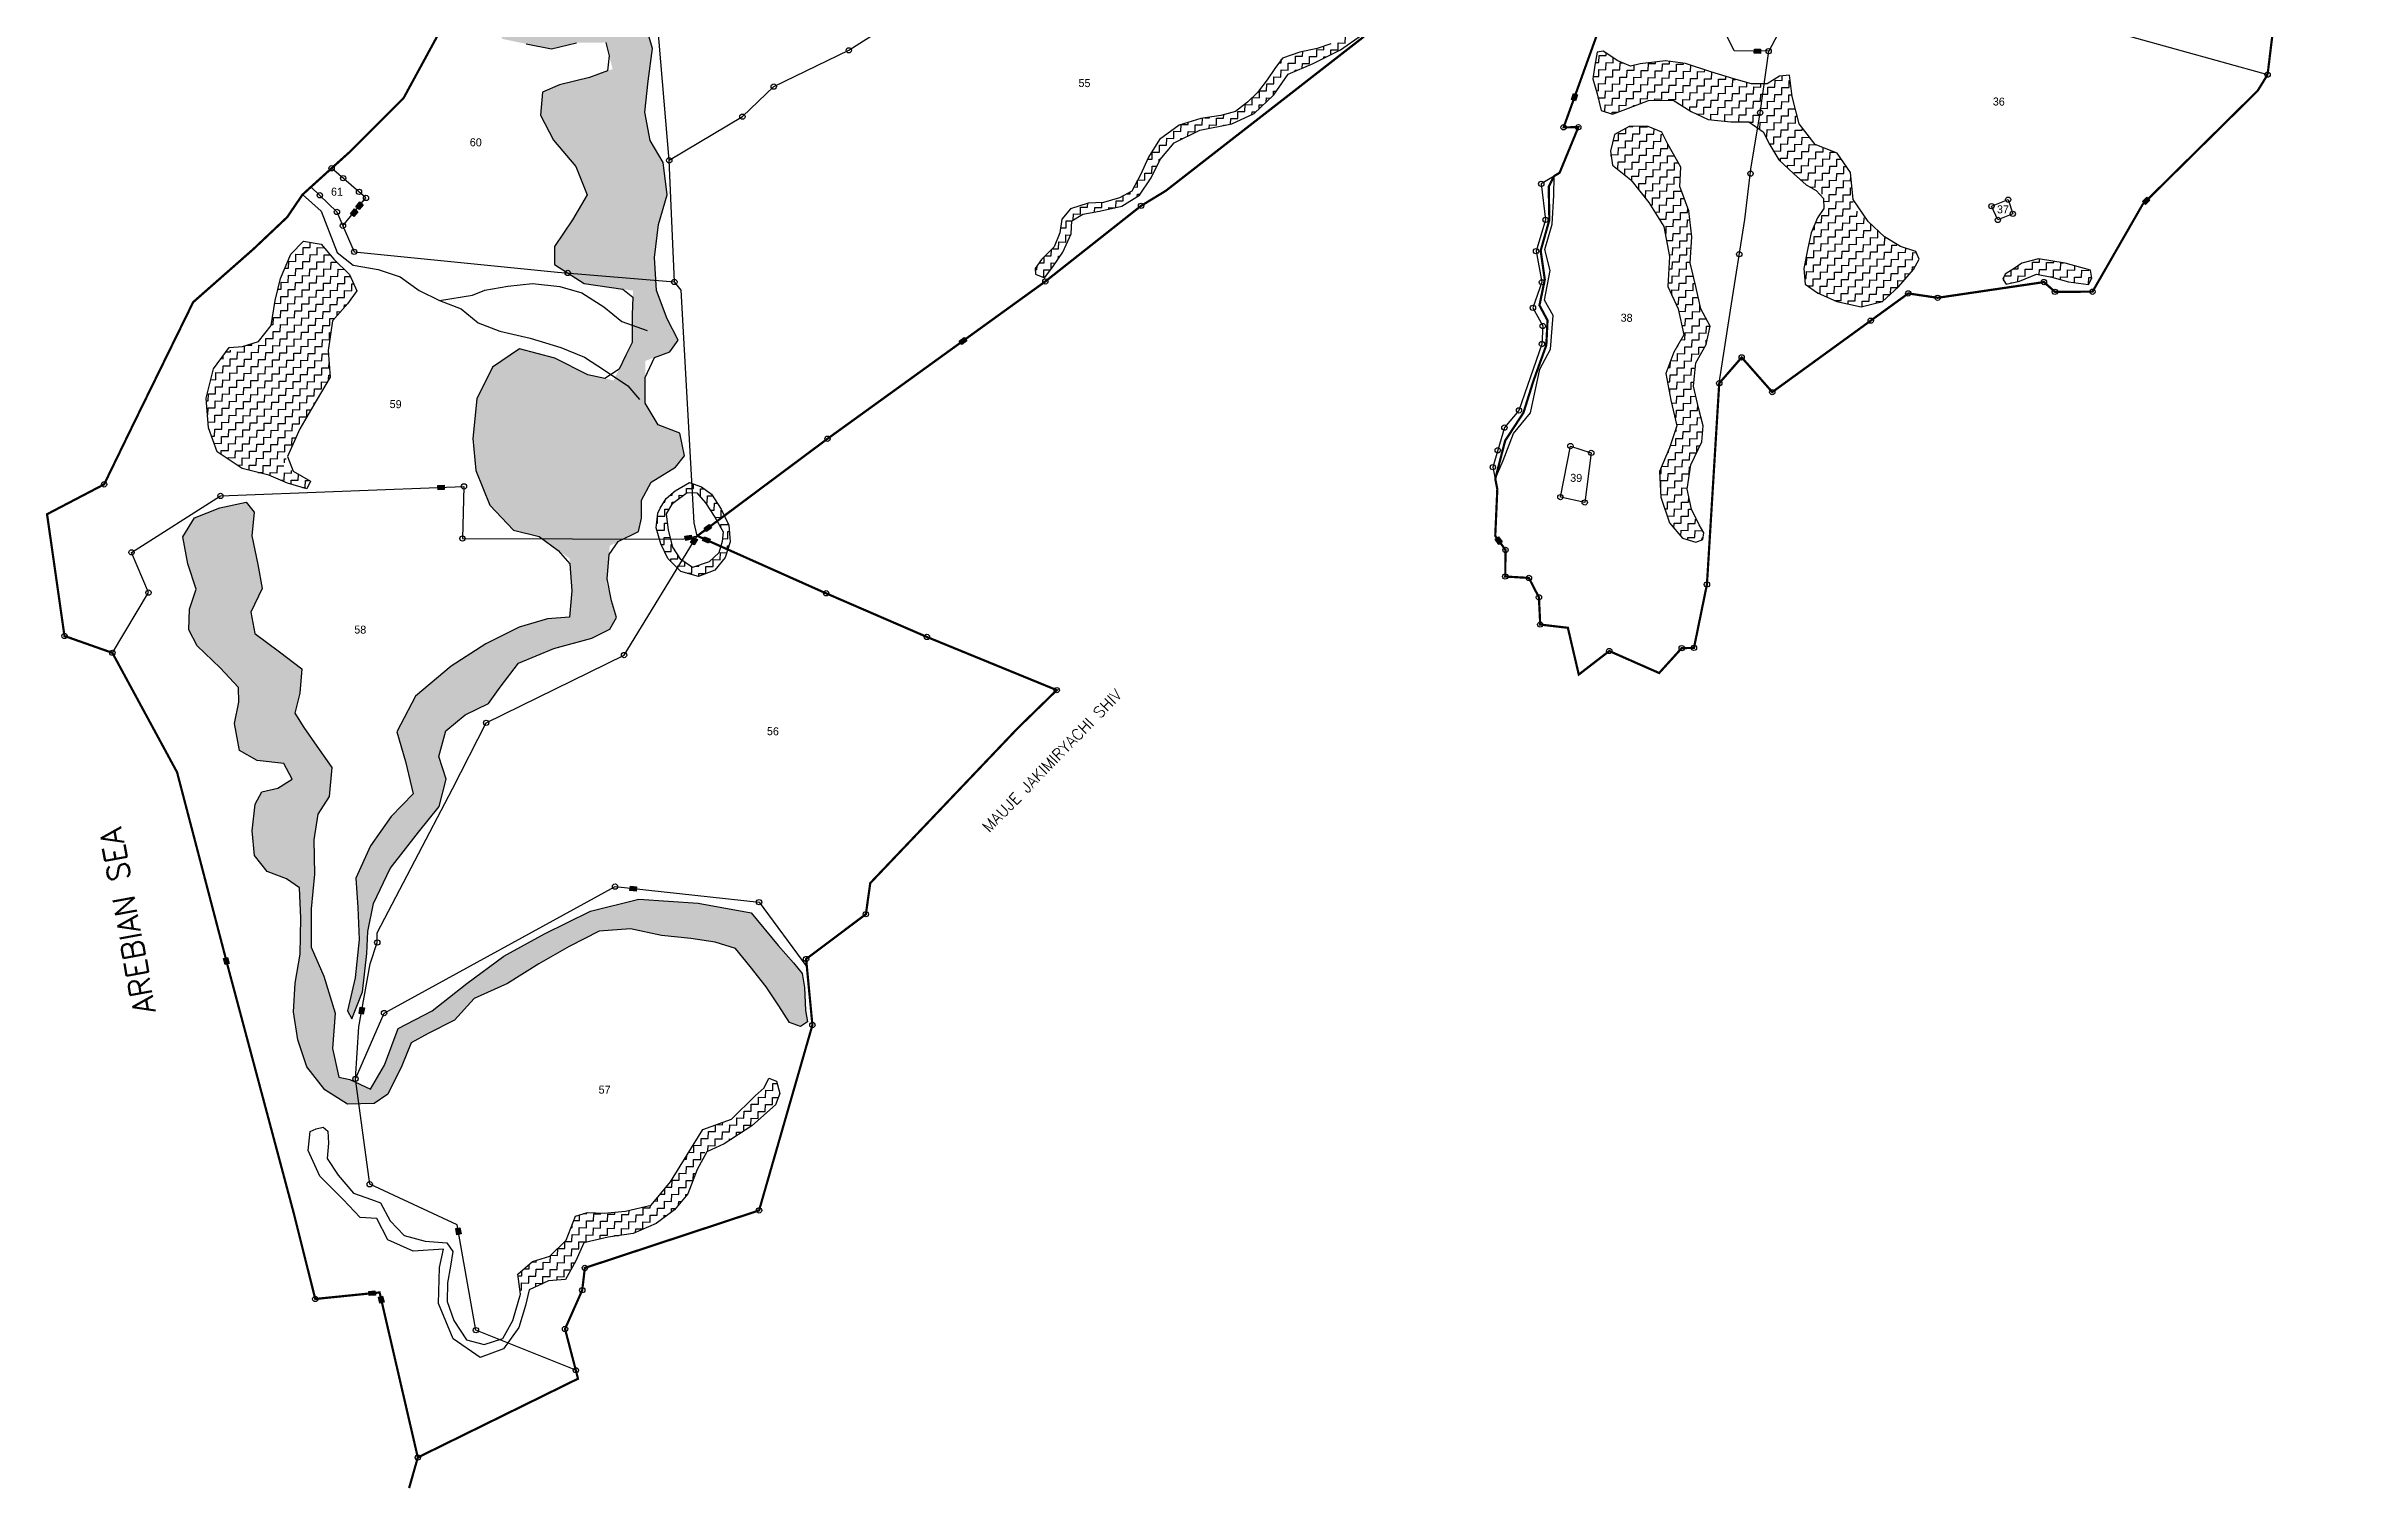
# Model space of a CAD drawing. Header units: metres. Extents: x 314237 to 316634, y 1882553 to 1885939.
# Drawn here: x 314237 to 316340, y 1882553 to 1883878 of the extents above; entities that cross this region are included whole.
import ezdxf

# ---------------------------------------------------------------- set-up
doc = ezdxf.new("R2010")
doc.units = ezdxf.units.M
doc.header["$MEASUREMENT"] = 0
doc.linetypes.add('DASHDOT', pattern=[1, 0.5, -0.25, 0, -0.25])
doc.linetypes.add('DIVIDE', pattern=[1.25, 0.5, -0.25, 0, -0.25, 0, -0.25])
for name, color, linetype in [('LINE_WATER', 4, 'Continuous'), ('POLY_HATCH', 12, 'Continuous'), ('POLY_PARCEL', 6, 'Continuous'), ('POLY_WATER', 4, 'Continuous'), ('SYM_STONE', 1, 'Continuous'), ('TEXT_MAPOUT', 7, 'Continuous'), ('TEXT_PARCEL', 7, 'Continuous'), ('V_BOUND_LINE', 7, 'Continuous'), ('V_BOUND_STREAM_LINE', 7, 'DASHDOT'), ('V_DIVIDE_LINE', 7, 'DIVIDE')]:
    doc.layers.add(name, color=color, linetype=linetype)
doc.styles.get("Standard").update_dxf_attribs({"font": 'simplex.shx'})
doc.styles.add('TEXT_MAP', font='KRDEV050.TTF')
pattern_1 = [(358.80801, (313974.7904, 1882491.1196), (6.61565, 6.345956), [6.482206, -6.482206]), (88.80801, (313981.271, 1882490.985), (-6.345956, 6.61565), [6.482206, -6.482206])]

# ---------------------------------------------------------------- blocks, each defined once
blk = doc.blocks.new('STONE')
blk.add_circle((0, 0), 0.851)
blk = doc.blocks.new('STONESQUAREFILLED')
blk.add_hatch(color=256).paths.add_polyline_path([(0.7, -0.48), (0.7, 0.48), (-0.7, 0.48), (-0.7, -0.48)])
blk.add_lwpolyline([(-0.7, 0.48), (0.7, 0.48), (0.7, -0.48), (-0.7, -0.48)], close=True)

msp = doc.modelspace()

# ---------------------------------------------------------------- hatches: boundary and pattern name
at = {"layer": 'POLY_HATCH'}
h = msp.add_hatch(dxfattribs=at)
h.set_pattern_fill('ZIGZAG', color=256, scale=2.04164, angle=-1.192, style=0)
h.set_pattern_definition(pattern_1)
h.paths.add_polyline_path([(314783.8, 1883461), (314792.8, 1883477.6), (314815, 1883491.3), (314823.2, 1883501.9), (314818.9, 1883522.7), (314799, 1883530.2), (314787.1, 1883550), (314787.5, 1883589), (314809.8, 1883597.3), (314817.6, 1883607.9), (314807.3, 1883627.7), (314797.6, 1883653.7), (314795.9, 1883683.8), (314799.4, 1883714.2), (314807.5, 1883741.5), (314803.7, 1883771.1), (314791.8, 1883791.4), (314786.9, 1883817.4), (314789.8, 1883845.8), (314793.9, 1883875.7), (314785.8, 1883903.8), (314775.7, 1883931.4), (314775.4, 1883957.3), (314783.9, 1883976.7), (314786.3, 1884002.5), (314779.8, 1884030.6), (314766.6, 1884059.3), (314761.2, 1884089.4), (314766.3, 1884123.5), (314763.7, 1884159.3), (314765.8, 1884198.7), (314764.3, 1884238.7), (314756.5, 1884279.3), (314755.4, 1884314.1), (314759.5, 1884348.7), (314750.5, 1884381), (314737.3, 1884413.4), (314736.2, 1884448.7), (314752.2, 1884473.1), (314768.6, 1884496.5), (314771.5, 1884522.3), (314762.5, 1884554.1), (314769.1, 1884584.5), (314781.9, 1884608.5), (314764.9, 1884631.1), (314731.2, 1884659.2), (314710.2, 1884693.3), (314674.4, 1884721.5), (314658.7, 1884759.6), (314663.4, 1884793.7), (314667.9, 1884824.2), (314657.4, 1884857.6), (314650.1, 1884897.7), (314644.5, 1884940.9), (314631.1, 1884987.9), (314617.2, 1885036.5), (314616.4, 1885085.3), (314619.6, 1885129.3), (314603.2, 1885158.1), (314580.3, 1885161.8), (314545.3, 1885188.3), (314522.6, 1885218.6), (314518.1, 1885238.2), (314502.8, 1885245.1), (314494.4, 1885229.3), (314494.1, 1885205.1), (314501.2, 1885181.2), (314502.5, 1885153.7), (314510, 1885127.7), (314520.1, 1885094.3), (314531.1, 1885061.5), (314543.6, 1885043.2), (314565, 1885027.9), (314575.7, 1885003.4), (314572.9, 1884983.3), (314555.5, 1884962), (314544, 1884926), (314546.1, 1884889.1), (314558.2, 1884852.1), (314582.9, 1884822.6), (314611.5, 1884800.3), (314627.5, 1884777.8), (314629.7, 1884745.1), (314643.3, 1884709.6), (314671.8, 1884682.6), (314699.6, 1884649.4), (314731.7, 1884620.8), (314743.9, 1884589.5), (314736.2, 1884562.7), (314736.1, 1884519.1), (314726.2, 1884484.1), (314715.4, 1884454.3), (314704.5, 1884420.3), (314686.7, 1884446.8), (314686.1, 1884452.8), (314680.1, 1884430.8), (314689.3, 1884407.3), (314697.4, 1884378.2), (314701.7, 1884349.1), (314696.7, 1884320.2), (314698, 1884294.9), (314710.8, 1884271.9), (314720.5, 1884246.4), (314715.9, 1884215.9), (314707.8, 1884188.2), (314706.8, 1884154), (314717.9, 1884120.6), (314732.7, 1884093.4), (314741.1, 1884074.6), (314732.9, 1884059), (314709.2, 1884059.5), (314677.8, 1884068), (314633.3, 1884066), (314615.8, 1884052), (314613.8, 1884021.5), (314617.6, 1883990.3), (314628.2, 1883955.4), (314638, 1883915.8), (314656.2, 1883884.5), (314677.8, 1883880.1), (314701.3, 1883875.5), (314724.2, 1883881.1), (314751.1, 1883881.3), (314757.3, 1883856.9), (314736, 1883849), (314708.4, 1883842.5), (314692.9, 1883835.8), (314691.1, 1883814.7), (314702.9, 1883791.7), (314723.6, 1883767.5), (314733.8, 1883741.5), (314720.5, 1883718.5), (314704, 1883694), (314704, 1883677.6), (314731.1, 1883660.1), (314776, 1883653.5), (314775.2, 1883631.2), (314775.4, 1883605.9), (314769.4, 1883594.1), (314758.2, 1883571.1), (314734.5, 1883576.1), (314704.2, 1883591.5), (314671.8, 1883600.1), (314647.1, 1883583.2), (314632.6, 1883554), (314629, 1883517.8), (314631.8, 1883488.2), (314644.4, 1883456.4), (314666.4, 1883433.6), (314689.9, 1883427.8), (314717.8, 1883407.5), (314719.9, 1883377.8), (314717.6, 1883353.6), (314697.4, 1883352.2), (314671.4, 1883344.6), (314641, 1883329.3), (314608.9, 1883308.8), (314576.2, 1883281.1), (314559, 1883248.3), (314567.1, 1883221.2), (314574.1, 1883191.6), (314554, 1883170.8), (314534.9, 1883143.8), (314521.5, 1883114.1), (314523.3, 1883087.1), (314524.5, 1883057.6), (314520.9, 1883022.5), (314513.7, 1882992.1), (314517.7, 1882984.9), (314527.6, 1883009.6), (314531.7, 1883044.9), (314532.4, 1883065.1), (314537.6, 1883090.7), (314553, 1883122.8), (314578.9, 1883156.3), (314597.9, 1883179.9), (314604.3, 1883205), (314597.8, 1883225.8), (314604.1, 1883249.2), (314621.8, 1883264.1), (314643.4, 1883274.4), (314653.9, 1883289.4), (314670.8, 1883311.5), (314703.4, 1883324.9), (314738.3, 1883334.4), (314754.8, 1883342.6), (314760.8, 1883353.3), (314751.8, 1883384.7), (314754.7, 1883419.2), (314781, 1883432.2), (314783.8, 1883444.6)])
h = msp.add_hatch(dxfattribs=at)
h.set_pattern_fill('ZIGZAG', color=256, scale=2.04164, angle=-1.192, style=0)
h.set_pattern_definition(pattern_1)
h.paths.add_polyline_path([(315372.4, 1883866.9), (315365.5, 1883857.4), (315358.3, 1883846.9), (315349.6, 1883835.3), (315340.5, 1883826.4), (315329.3, 1883817.9), (315315.8, 1883814.2), (315297.6, 1883811.6), (315277.6, 1883805.4), (315259.6, 1883792.3), (315249.5, 1883775.9), (315242, 1883759.8), (315234, 1883744.7), (315222.9, 1883738.8), (315208.2, 1883734.3), (315194, 1883733.8), (315177.8, 1883728.7), (315170, 1883719), (315168.1, 1883706.6), (315162.7, 1883693.6), (315158.3, 1883689.2), (315151.1, 1883681.9), (315145.3, 1883673.9), (315145.7, 1883668.5), (315154, 1883665.3), (315161.5, 1883675.4), (315170.9, 1883688.8), (315178.5, 1883705.6), (315179, 1883717.4), (315189.2, 1883723.6), (315204.6, 1883726.4), (315224.9, 1883731), (315241.2, 1883741), (315251.8, 1883757.1), (315260.3, 1883773.9), (315273, 1883789.3), (315296.6, 1883800.9), (315326, 1883806.6), (315346.4, 1883816.1), (315364.6, 1883833.1), (315377.8, 1883852.2), (315400.7, 1883862), (315425.9, 1883874.7), (315445.1, 1883888.1), (315445.9, 1883892.9), (315441.3, 1883894.4), (315434.7, 1883892), (315426.6, 1883886.2), (315416.8, 1883880.1), (315404.2, 1883875.8), (315388.4, 1883872.5)])
h = msp.add_hatch(dxfattribs=at)
h.set_pattern_fill('ZIGZAG', color=256, scale=2.04164, angle=-1.192, style=0)
h.set_pattern_definition(pattern_1)
h.paths.add_polyline_path([(315763.3, 1883810.7), (315784.4, 1883808.4), (315800.8, 1883808.3), (315814.1, 1883799.3), (315820.2, 1883787.3), (315828.2, 1883773.6), (315841.8, 1883761), (315853.5, 1883750.5), (315869.3, 1883741.3), (315869.8, 1883729), (315863.8, 1883720.4), (315858.1, 1883706.6), (315855.1, 1883692.4), (315851.3, 1883673.7), (315852.4, 1883659.4), (315863.8, 1883651.3), (315881.6, 1883643.4), (315903.9, 1883638.7), (315923.6, 1883643.4), (315938.2, 1883657), (315952.1, 1883673), (315957.2, 1883682.4), (315954.1, 1883689.5), (315932, 1883696.7), (315897.3, 1883729), (315894, 1883762), (315882, 1883779.8), (315861.8, 1883787.6), (315847, 1883806.7), (315840.5, 1883831.6), (315838.2, 1883851.2), (315829.1, 1883850.4), (315817.5, 1883843.2), (315803.1, 1883843.3), (315771.5, 1883852.2), (315742.7, 1883862.1), (315724.4, 1883864.3), (315700.9, 1883861.6), (315692, 1883859.7), (315680.4, 1883864.4), (315667, 1883873.4), (315661.5, 1883872.5), (315659.5, 1883860.6), (315657.4, 1883848), (315665.7, 1883818.6), (315675.5, 1883815.5), (315690.4, 1883821.1), (315708.5, 1883828.1), (315731.3, 1883828.3), (315747.9, 1883818)])
h = msp.add_hatch(dxfattribs=at)
h.set_pattern_fill('ZIGZAG', color=256, scale=2.04164, angle=-1.192, style=0)
h.set_pattern_definition(pattern_1)
h.paths.add_polyline_path([(315691.5, 1883804.4), (315677.4, 1883796.9), (315673.6, 1883781.4), (315675.6, 1883768.7), (315692.5, 1883755.2), (315708.8, 1883734.5), (315722.7, 1883712.2), (315728, 1883684.9), (315726.4, 1883657.3), (315735.8, 1883636.7), (315741.2, 1883613), (315731.8, 1883596.9), (315724.7, 1883577.5), (315729.3, 1883553), (315734.6, 1883529.3), (315727.9, 1883509), (315718.8, 1883487.3), (315720.1, 1883464), (315727.9, 1883440.3), (315739.9, 1883426.1), (315752.2, 1883422.4), (315758.5, 1883424.9), (315759.6, 1883431.2), (315748.9, 1883448.2), (315744.1, 1883471.2), (315747.6, 1883493.5), (315757.5, 1883514.5), (315758.9, 1883529.2), (315754.6, 1883546), (315749.9, 1883565.7), (315752.2, 1883587.2), (315761.6, 1883604.1), (315765.4, 1883620.8), (315756.7, 1883636.9), (315752, 1883657.4), (315747, 1883679.1), (315748.5, 1883703), (315745.6, 1883726.7), (315737.4, 1883749.2), (315738.3, 1883766.8), (315719.7, 1883799.4), (315708.2, 1883804.3)])
h = msp.add_hatch(dxfattribs=at)
h.set_pattern_fill('ZIGZAG', color=256, scale=2.04164, angle=-1.192, style=0)
h.set_pattern_definition(pattern_1)
h.paths.add_polyline_path([(314394.1, 1883505.4), (314417, 1883490.2), (314441.5, 1883484.1), (314458.7, 1883476.8), (314476.6, 1883471.6), (314479.7, 1883478.4), (314454.9, 1883492.8), (314469.9, 1883526.7), (314485.2, 1883552.3), (314497.8, 1883574), (314496, 1883598.5), (314500.2, 1883625.6), (314513.9, 1883641.4), (314522.4, 1883653.3), (314515.8, 1883668.2), (314501.3, 1883682.5), (314489.5, 1883696.2), (314473.5, 1883698.8), (314461.8, 1883687), (314452.4, 1883664.6), (314447.4, 1883644.4), (314443.7, 1883621.6), (314432.2, 1883606.7), (314402.3, 1883597.5), (314390.7, 1883581.7), (314383.9, 1883554.7), (314386.3, 1883527.5)])
h = msp.add_hatch(dxfattribs=at)
h.set_pattern_fill('ZIGZAG', color=256, scale=2.04164, angle=-1.192, style=0)
h.set_pattern_definition(pattern_1)
h.paths.add_polyline_path([(316064.9, 1883668.5), (316079, 1883665.7), (316094.5, 1883661.5), (316112.7, 1883659.1), (316115.7, 1883664.8), (316114.5, 1883672.3), (316091.2, 1883678.8), (316066.8, 1883682.6), (316051.4, 1883678.6), (316045.5, 1883674.5), (316036.3, 1883668.5), (316034.2, 1883663.9), (316037, 1883659.3), (316049.4, 1883662.1)])
h = msp.add_hatch(dxfattribs=at)
h.set_pattern_fill('ZIGZAG', color=256, scale=2.04164, angle=-1.192, style=0)
h.set_pattern_definition(pattern_1)
h.paths.add_polyline_path([(314801, 1883453.7), (314798.9, 1883449.3), (314797.4, 1883435.8), (314801.7, 1883421.1), (314808.1, 1883407.5), (314820.1, 1883395.7), (314836.3, 1883391.1), (314851.3, 1883396.8), (314860.7, 1883408.4), (314865.2, 1883422.9), (314864, 1883438.1), (314856.9, 1883452.9), (314848.1, 1883466.6), (314838.8, 1883473.4), (314827.8, 1883477.3), (314814.7, 1883469.8), (314806.4, 1883462.5)])
h.paths.add_polyline_path([(314808.5, 1883433.7), (314812.5, 1883418), (314820, 1883406.7), (314830.6, 1883399.4), (314846, 1883404.4), (314854.9, 1883412.6), (314858, 1883423), (314858.7, 1883432.1), (314851.3, 1883445.4), (314842.5, 1883458.8), (314834.6, 1883467.7), (314825.9, 1883468.1), (314812.6, 1883458.4), (314806.9, 1883448.6)], flags=16)
h = msp.add_hatch(dxfattribs=at)
h.set_pattern_fill('ZIGZAG', color=256, scale=2.04164, angle=-1.192, style=0)
h.set_pattern_definition(pattern_1)
h.paths.add_polyline_path([(314471.8, 1883306.2), (314451.3, 1883321.9), (314428.7, 1883338.7), (314424.9, 1883358.4), (314435.6, 1883380), (314431.4, 1883401.9), (314426.1, 1883428.3), (314428, 1883450.1), (314420.7, 1883459.4), (314396.5, 1883454.1), (314373.2, 1883444.8), (314362.6, 1883427.4), (314367.1, 1883402.7), (314374.9, 1883379.3), (314368.7, 1883361.1), (314368.1, 1883342.1), (314375.7, 1883327.4), (314396.8, 1883307.3), (314413.7, 1883289), (314413.9, 1883275.5), (314409.9, 1883256.2), (314414.6, 1883231.2), (314431, 1883222), (314455.3, 1883219.3), (314463, 1883204.9), (314449.7, 1883196.6), (314435.1, 1883193.2), (314429.1, 1883182), (314426.3, 1883157.5), (314428.5, 1883134.9), (314439.9, 1883120.2), (314457.8, 1883113.4), (314469.7, 1883105.3), (314471, 1883077.2), (314470.5, 1883044.2), (314465.9, 1883017.6), (314464.1, 1882991.3), (314468.3, 1882965.5), (314476.4, 1882940.8), (314492.9, 1882919.7), (314513.8, 1882906.5), (314538.4, 1882907.2), (314551, 1882915.8), (314563.6, 1882941.9), (314572.3, 1882962.8), (314588, 1882971.4), (314612.2, 1882983.7), (314630.3, 1883003.7), (314660.8, 1883017.5), (314689.6, 1883035.3), (314717.4, 1883051.3), (314744.8, 1883065.5), (314773.7, 1883067.5), (314802.1, 1883061.5), (314829.1, 1883058.7), (314851.6, 1883055.3), (314870.1, 1883049.5), (314883.6, 1883033), (314898.4, 1883014.3), (314910.1, 1882996.8), (314919.8, 1882981.4), (314930, 1882977.9), (314936.2, 1882982.1), (314934.5, 1882992.5), (314933.4, 1883013.6), (314931.5, 1883026.6), (314923.3, 1883036.2), (314909.2, 1883052.1), (314884.6, 1883082.2), (314835.8, 1883091.2), (314781.3, 1883094.8), (314737, 1883083.9), (314694.7, 1883062.9), (314657.5, 1883042.4), (314623.4, 1883017.4), (314591.6, 1882992.3), (314560.5, 1882976.1), (314547.9, 1882942.3), (314534.9, 1882920.2), (314516, 1882929.1), (314505.8, 1882931.3), (314500, 1882957.7), (314502.6, 1882990), (314492, 1883024.2), (314480.6, 1883050.8), (314480.5, 1883085.9), (314483.6, 1883117.6), (314482.9, 1883149.4), (314486.5, 1883172.9), (314497, 1883189), (314499.5, 1883215.8), (314485.8, 1883235.1), (314473.7, 1883252.3), (314465.4, 1883265.4), (314469.9, 1883283.9)])
h = msp.add_hatch(dxfattribs=at)
h.set_pattern_fill('ZIGZAG', color=256, scale=2.04164, angle=-1.192, style=0)
h.set_pattern_definition(pattern_1)
h.paths.add_polyline_path([(314885.3, 1882886.6), (314906.9, 1882906), (314910.9, 1882916.3), (314907.8, 1882927.8), (314900.9, 1882930.5), (314896.5, 1882921.7), (314888.3, 1882914.1), (314866.5, 1882892.9), (314840.2, 1882883.3), (314825.7, 1882859.9), (314810.6, 1882835.4), (314792.6, 1882813.8), (314769.1, 1882808.3), (314749.4, 1882806.5), (314734.3, 1882807.2), (314723.1, 1882803.8), (314714.6, 1882781.7), (314699.6, 1882766.9), (314683.8, 1882762.1), (314670.4, 1882750.4), (314672.7, 1882732.7), (314698.5, 1882744.3), (314714.1, 1882745.6), (314723.6, 1882762.7), (314731, 1882779.1), (314753.1, 1882784.6), (314776.3, 1882787.7), (314797.2, 1882796.9), (314814.1, 1882809.7), (314826.3, 1882824.2), (314840.8, 1882861.5), (314859.7, 1882870.2)])

# ---------------------------------------------------------------- linework, layer by layer
at = {"layer": 'LINE_WATER'}
for points in [[(314472.5, 1883741.6), (314489.6, 1883726.5), (314504.3, 1883688.4), (314519.1, 1883677), (314542, 1883672.8), (314562.2, 1883666.1), (314579.6, 1883653.7), (314598.4, 1883644.4), (314618.1, 1883636.8), (314633.8, 1883624), (314653.6, 1883616.4), (314681.6, 1883609.9), (314709.6, 1883601.3), (314731.5, 1883592.3), (314749.8, 1883580.4), (314771.2, 1883566.2), (314782, 1883553.5)], [(314598.4, 1883644.4), (314628.5, 1883649.3), (314640, 1883653.8), (314661.2, 1883657.6), (314683.8, 1883659.9), (314708.9, 1883657.4), (314729.1, 1883651.6), (314749.1, 1883638.7), (314765.7, 1883625.1), (314788.9, 1883616.9)]]:
    msp.add_lwpolyline(points, dxfattribs=at)
at = {"layer": 'POLY_HATCH'}
for points in [[(314751.1, 1883881.3), (314754.2, 1883869), (314752.6, 1883855.2), (314736, 1883849), (314708.4, 1883842.5), (314692.9, 1883835.8), (314691.1, 1883814.7), (314702.9, 1883791.7), (314723.6, 1883767.5), (314733.8, 1883741.5), (314720.5, 1883718.5), (314704, 1883694), (314704, 1883677.6), (314731.1, 1883660.1), (314766.8, 1883654.9), (314775.8, 1883647.6), (314775.2, 1883631.2), (314775.4, 1883605.9), (314769.4, 1883594.1), (314763.2, 1883581.4), (314750.2, 1883572.8), (314734.5, 1883576.1), (314704.2, 1883591.5), (314671.8, 1883600.1), (314647.1, 1883583.2), (314632.6, 1883554), (314629, 1883517.8), (314631.8, 1883488.2), (314644.4, 1883456.4), (314666.4, 1883433.6), (314689.9, 1883427.8), (314707.4, 1883415), (314718.1, 1883402.6), (314719.9, 1883377.8), (314717.6, 1883353.6), (314697.4, 1883352.2), (314671.4, 1883344.6), (314641, 1883329.3), (314608.9, 1883308.8), (314576.2, 1883281.1), (314559, 1883248.3), (314567.1, 1883221.2), (314574.1, 1883191.6), (314554, 1883170.8), (314534.9, 1883143.8), (314521.5, 1883114.1), (314523.3, 1883087.1), (314524.5, 1883057.6), (314520.9, 1883022.5), (314513.7, 1882992.1), (314517.7, 1882984.9), (314527.6, 1883009.6), (314531.7, 1883044.9), (314532.4, 1883065.1), (314537.6, 1883090.7), (314553, 1883122.8), (314578.9, 1883156.3), (314597.9, 1883179.9), (314604.3, 1883205), (314597.8, 1883225.8), (314604.1, 1883249.2), (314621.8, 1883264.1), (314643.4, 1883274.4), (314653.9, 1883289.4), (314670.8, 1883311.5), (314703.4, 1883324.9), (314738.3, 1883334.4), (314754.8, 1883342.6), (314760.8, 1883353.3), (314756.4, 1883368.6), (314752.2, 1883388.9), (314754, 1883411.2), (314762.3, 1883423), (314781, 1883432.2), (314783.8, 1883444.6), (314783.8, 1883461), (314792.8, 1883477.6), (314815, 1883491.3), (314823.2, 1883501.9), (314818.9, 1883522.7), (314799, 1883530.2), (314787.1, 1883550), (314787.3, 1883573.8), (314795.8, 1883592.1), (314809.8, 1883597.3), (314817.6, 1883607.9), (314807.3, 1883627.7), (314797.6, 1883653.7), (314795.9, 1883683.8), (314799.4, 1883714.2), (314807.5, 1883741.5), (314803.7, 1883771.1), (314791.8, 1883791.4), (314786.9, 1883817.4), (314789.8, 1883845.8), (314793.9, 1883875.7), (314785.8, 1883903.8)], [(314677.8, 1883880.1), (314701.3, 1883875.5), (314724.2, 1883881.1)], [(315416.8, 1883880.1), (315404.2, 1883875.8), (315388.4, 1883872.5), (315372.4, 1883866.9), (315365.5, 1883857.4), (315358.3, 1883846.9), (315349.6, 1883835.3), (315340.5, 1883826.4), (315329.3, 1883817.9), (315315.8, 1883814.2), (315297.6, 1883811.6), (315277.6, 1883805.4), (315259.6, 1883792.3), (315249.5, 1883775.9), (315242, 1883759.8), (315234, 1883744.7), (315222.9, 1883738.8), (315208.2, 1883734.3), (315194, 1883733.8), (315177.8, 1883728.7), (315170, 1883719), (315168.1, 1883706.6), (315162.7, 1883693.6), (315158.3, 1883689.2), (315151.1, 1883681.9), (315145.3, 1883673.9), (315145.7, 1883668.5), (315154, 1883665.3), (315161.5, 1883675.4), (315170.9, 1883688.8), (315178.5, 1883705.6), (315179, 1883717.4), (315189.2, 1883723.6), (315204.6, 1883726.4), (315224.9, 1883731), (315241.2, 1883741), (315251.8, 1883757.1), (315260.3, 1883773.9), (315273, 1883789.3), (315296.6, 1883800.9), (315326, 1883806.6), (315346.4, 1883816.1), (315364.6, 1883833.1), (315377.8, 1883852.2), (315400.7, 1883862), (315425.9, 1883874.7), (315445.1, 1883888.1)]]:
    msp.add_lwpolyline(points, dxfattribs=at)
for points in [[(315700.9, 1883861.6), (315692, 1883859.7), (315680.4, 1883864.4), (315667, 1883873.4), (315661.5, 1883872.5), (315659.5, 1883860.6), (315657.4, 1883848), (315661.4, 1883834), (315665.3, 1883818.7), (315675.5, 1883815.5), (315690.4, 1883821.1), (315708.5, 1883828.1), (315731.3, 1883828.3), (315747.9, 1883818), (315763.3, 1883810.7), (315784.4, 1883808.4), (315800.8, 1883808.3), (315814.1, 1883799.3), (315820.2, 1883787.3), (315828.2, 1883773.6), (315841.8, 1883761), (315853.5, 1883750.5), (315862.5, 1883745.3), (315869.4, 1883738.1), (315869.8, 1883729), (315863.8, 1883720.4), (315858.1, 1883706.6), (315855.1, 1883692.4), (315851.3, 1883673.7), (315852.4, 1883659.4), (315863.8, 1883651.3), (315881.6, 1883643.4), (315903.9, 1883638.7), (315923.6, 1883643.4), (315938.2, 1883657), (315952.1, 1883673), (315957.2, 1883682.4), (315954.1, 1883689.5), (315940.2, 1883694.1), (315925.3, 1883703), (315910.4, 1883716.9), (315896.5, 1883737.1), (315894, 1883762), (315882, 1883779.8), (315861.8, 1883787.6), (315847, 1883806.7), (315840.5, 1883831.6), (315838.2, 1883851.2), (315829.1, 1883850.4), (315817.5, 1883843.2), (315803.1, 1883843.3), (315786.9, 1883847.9), (315765.8, 1883854.2), (315742.7, 1883862.1), (315724.4, 1883864.3)], [(315738.3, 1883766.8), (315726.3, 1883788), (315720.8, 1883799), (315708.2, 1883804.3), (315691.5, 1883804.4), (315677.4, 1883796.9), (315673.6, 1883781.4), (315675.6, 1883768.7), (315692.5, 1883755.2), (315708.8, 1883734.5), (315722.7, 1883712.2), (315728, 1883684.9), (315726.4, 1883657.3), (315735.8, 1883636.7), (315741.2, 1883613), (315731.8, 1883596.9), (315724.7, 1883577.5), (315729.3, 1883553), (315734.6, 1883529.3), (315727.9, 1883509), (315718.8, 1883487.3), (315720.1, 1883464), (315727.9, 1883440.3), (315739.9, 1883426.1), (315752.2, 1883422.4), (315758.5, 1883424.9), (315759.6, 1883431.2), (315755.1, 1883438.3), (315748, 1883452.8), (315744.1, 1883471.2), (315747.6, 1883493.5), (315757.5, 1883514.5), (315758.9, 1883529.2), (315754.6, 1883546), (315749.9, 1883565.7), (315752.2, 1883587.2), (315761.6, 1883604.1), (315765.4, 1883620.8), (315756.7, 1883636.9), (315752, 1883657.4), (315747, 1883679.1), (315748.5, 1883703), (315745.6, 1883726.7), (315737.4, 1883749.2)], [(314443.7, 1883621.6), (314447.4, 1883644.4), (314452.4, 1883664.6), (314461.8, 1883687), (314473.5, 1883698.8), (314489.5, 1883696.2), (314501.3, 1883682.5), (314515.8, 1883668.2), (314522.4, 1883653.3), (314513.9, 1883641.4), (314500.2, 1883625.6), (314496, 1883598.5), (314497.8, 1883574), (314485.2, 1883552.3), (314469.9, 1883526.7), (314458.6, 1883501.1), (314463.8, 1883487.6), (314479.7, 1883478.4), (314476.6, 1883471.6), (314458.7, 1883476.8), (314441.5, 1883484.1), (314417, 1883490.2), (314394.1, 1883505.4), (314386.3, 1883527.5), (314383.9, 1883554.7), (314390.7, 1883581.7), (314405.2, 1883601.4), (314417.4, 1883602.1), (314432.2, 1883606.7)], [(316045.5, 1883674.5), (316036.3, 1883668.5), (316034.2, 1883663.9), (316037, 1883659.3), (316049.4, 1883662.1), (316064.9, 1883668.5), (316079, 1883665.7), (316094.5, 1883661.5), (316112.7, 1883659.1), (316115.7, 1883664.8), (316114.5, 1883672.3), (316091.2, 1883678.8), (316066.8, 1883682.6), (316051.4, 1883678.6)], [(314801, 1883453.7), (314806.4, 1883462.5), (314814.7, 1883469.8), (314827.8, 1883477.3), (314838.8, 1883473.4), (314848.1, 1883466.6), (314856.9, 1883452.9), (314864, 1883438.1), (314865.2, 1883422.9), (314860.7, 1883408.4), (314851.3, 1883396.8), (314836.3, 1883391.1), (314820.1, 1883395.7), (314808.1, 1883407.5), (314801.7, 1883421.1), (314797.4, 1883435.8), (314798.9, 1883449.3)], [(314923.3, 1883036.2), (314931.5, 1883026.6), (314933.4, 1883013.6), (314934.5, 1882992.5), (314936.2, 1882982.1), (314930, 1882977.9), (314919.8, 1882981.4), (314910.1, 1882996.8), (314898.4, 1883014.3), (314883.6, 1883033), (314870.1, 1883049.5), (314851.6, 1883055.3), (314829.1, 1883058.7), (314802.1, 1883061.5), (314773.7, 1883067.5), (314744.8, 1883065.5), (314717.4, 1883051.3), (314689.6, 1883035.3), (314660.8, 1883017.5), (314630.3, 1883003.7), (314612.2, 1882983.7), (314588, 1882971.4), (314572.3, 1882962.8), (314563.6, 1882941.9), (314551, 1882915.8), (314538.4, 1882907.2), (314513.8, 1882906.5), (314492.9, 1882919.7), (314476.4, 1882940.8), (314468.3, 1882965.5), (314464.1, 1882991.3), (314465.9, 1883017.6), (314470.5, 1883044.2), (314471, 1883077.2), (314469.7, 1883105.3), (314457.8, 1883113.4), (314439.9, 1883120.2), (314428.5, 1883134.9), (314426.3, 1883157.5), (314429.1, 1883182), (314435.1, 1883193.2), (314449.7, 1883196.6), (314463, 1883204.9), (314455.3, 1883219.3), (314431, 1883222), (314414.6, 1883231.2), (314409.9, 1883256.2), (314413.9, 1883275.5), (314413.7, 1883289), (314396.8, 1883307.3), (314375.7, 1883327.4), (314368.1, 1883342.1), (314368.7, 1883361.1), (314374.9, 1883379.3), (314367.1, 1883402.7), (314362.6, 1883427.4), (314373.2, 1883444.8), (314396.5, 1883454.1), (314420.7, 1883459.4), (314428, 1883450.1), (314426.1, 1883428.3), (314431.4, 1883401.9), (314435.6, 1883380), (314424.9, 1883358.4), (314428.7, 1883338.7), (314451.3, 1883321.9), (314471.8, 1883306.2), (314469.9, 1883283.9), (314465.4, 1883265.4), (314473.7, 1883252.3), (314485.8, 1883235.1), (314499.5, 1883215.8), (314497, 1883189), (314486.5, 1883172.9), (314482.9, 1883149.4), (314483.6, 1883117.6), (314480.5, 1883085.9), (314480.6, 1883050.8), (314492, 1883024.2), (314502.6, 1882990), (314500, 1882957.7), (314505.8, 1882931.3), (314516, 1882929.1), (314534.9, 1882920.2), (314547.9, 1882942.3), (314560.5, 1882976.1), (314591.6, 1882992.3), (314623.4, 1883017.4), (314657.5, 1883042.4), (314694.7, 1883062.9), (314737, 1883083.9), (314781.3, 1883094.8), (314835.8, 1883091.2), (314884.6, 1883082.2), (314909.2, 1883052.1)], [(314806.9, 1883448.6), (314812.6, 1883458.4), (314825.9, 1883468.1), (314834.6, 1883467.7), (314842.5, 1883458.8), (314851.3, 1883445.4), (314858.7, 1883432.1), (314858, 1883423), (314854.9, 1883412.6), (314846, 1883404.4), (314830.6, 1883399.4), (314820, 1883406.7), (314812.5, 1883418), (314808.5, 1883433.7)], [(314888.3, 1882914.1), (314896.5, 1882921.7), (314900.9, 1882930.5), (314907.8, 1882927.8), (314910.9, 1882916.3), (314906.9, 1882906), (314885.3, 1882886.6), (314859.7, 1882870.2), (314843.8, 1882862.8), (314834.9, 1882846.5), (314826.3, 1882824.2), (314814.1, 1882809.7), (314797.2, 1882796.9), (314776.3, 1882787.7), (314753.1, 1882784.6), (314731, 1882779.1), (314723.6, 1882762.7), (314714.1, 1882745.6), (314698.5, 1882744.3), (314680.6, 1882736.2), (314677.4, 1882721.7), (314671.1, 1882701.5), (314657.1, 1882682), (314635.6, 1882674), (314611, 1882691.2), (314597.5, 1882723.6), (314598.4, 1882756.7), (314602.1, 1882773.3), (314574.1, 1882771.6), (314550.9, 1882782.1), (314540.7, 1882801.5), (314525.6, 1882802.6), (314509.7, 1882819.1), (314488.3, 1882840.4), (314477.7, 1882864), (314479.5, 1882881.5), (314484.9, 1882884), (314491.6, 1882885.4), (314495.8, 1882881.7), (314496.3, 1882870.9), (314495.2, 1882856.7), (314505.4, 1882841.3), (314519.4, 1882824.9), (314535.9, 1882818.9), (314544.2, 1882815.9), (314552.9, 1882799.4), (314566, 1882786), (314585.2, 1882780.7), (314605.1, 1882779.3), (314610.7, 1882771.4), (314608.5, 1882757.7), (314605.7, 1882742.6), (314605.5, 1882725.4), (314611.4, 1882707.8), (314623, 1882690.3), (314639.3, 1882686), (314656.4, 1882691.4), (314665.7, 1882707.8), (314672.8, 1882732), (314670.4, 1882750.4), (314683.8, 1882762.1), (314699.6, 1882766.9), (314714.6, 1882781.7), (314723.1, 1882803.8), (314734.3, 1882807.2), (314749.4, 1882806.5), (314769.1, 1882808.3), (314792.6, 1882813.8), (314810.6, 1882835.4), (314825.7, 1882859.9), (314840.2, 1882883.3), (314866.5, 1882892.9)]]:
    msp.add_lwpolyline(points, close=True, dxfattribs=at)
at = {"layer": 'POLY_PARCEL'}
for points in [[(314809.3, 1883773.1), (314788.1, 1884022.7), (314784.5, 1884073.3)], [(314809.3, 1883773.1), (314876.5, 1883813.2), (314905.3, 1883840.8), (314974.2, 1883874.1), (315131.4, 1883974.2), (315351.4, 1883996.2)], [(315819, 1883873.3), (315787.3, 1883873.5), (315777.2, 1883894), (315756.8, 1883904.5)], [(315838.7, 1883910.4), (315819, 1883873.3)], [(316063.7, 1883895), (316151.3, 1883886.9), (316277.2, 1883851.8)], [(315773.6, 1883568.4), (315783.9, 1883635.6), (315797.1, 1883718.7), (315802.7, 1883764.9), (315811.2, 1883816.8), (315819, 1883873.3)], [(314509.6, 1883713), (314530.8, 1883738.6), (314499.2, 1883765.8)], [(314814, 1883661.4), (314809.3, 1883773.1)], [(314480.3, 1883748.7), (314504.1, 1883725.7), (314509.6, 1883713)], [(314509.6, 1883713), (314520, 1883689.1), (314706.6, 1883670.5), (314814, 1883661.4)], [(314835.1, 1883428.3), (314832.2, 1883440.4), (314820.2, 1883654), (314814, 1883661.4)], [(314297.9, 1883320.9), (314331.1, 1883376.2), (314315.5, 1883413.2), (314397.2, 1883465), (314620.8, 1883473.7), (314619.4, 1883425.9), (314821.4, 1883425.4), (314835.1, 1883428.3)], [(314521.2, 1882929.8), (314524.3, 1882977.5), (314534.5, 1883035.5), (314541.2, 1883055), (314541.2, 1883064), (314610.4, 1883196), (314641.2, 1883256.7), (314767.8, 1883318.9), (314835.1, 1883428.3)], [(314521.2, 1882929.8), (314547.4, 1882990.2), (314759.5, 1883106.3), (314891.8, 1883092), (314935.7, 1883032.6)], [(314723.5, 1882662.3), (314631.8, 1882699.1), (314614.6, 1882795.9), (314534.2, 1882833), (314521.2, 1882929.8)]]:
    msp.add_lwpolyline(points, dxfattribs=at)
for points in [[(316023.6, 1883731), (316039, 1883737), (316043.2, 1883724), (316029.5, 1883718.4)], [(315636.9, 1883510.8), (315656.1, 1883504.5), (315650.1, 1883459), (315627.7, 1883463.9)]]:
    msp.add_lwpolyline(points, close=True, dxfattribs=at)
at = {"layer": 'POLY_WATER'}
for points in [[(315621.9, 1883758.6), (315610.2, 1883751.5), (315614.1, 1883718.5), (315605.4, 1883689.7), (315610.8, 1883661.2), (315602.5, 1883637.7), (315611.5, 1883621), (315610.8, 1883604.4), (315589.7, 1883543.5), (315576.3, 1883527.7), (315565.7, 1883491.4), (315567.9, 1883480.6)], [(315567.9, 1883480.6), (315575.3, 1883497.6), (315584.7, 1883522.2), (315600.2, 1883541.4), (315608.8, 1883581.5), (315618.6, 1883599.8), (315621.1, 1883630.6), (315613, 1883644.7), (315618.2, 1883671.9), (315613.5, 1883691.2), (315620.2, 1883714.5), (315621.6, 1883740.8), (315621.9, 1883758.6)]]:
    msp.add_lwpolyline(points, dxfattribs=at)
at = {"layer": 'V_BOUND_LINE', "const_width": 2.04}
for points in [[(314595, 1884084.8), (314577.8, 1884001.5), (314601.5, 1883896.7), (314565.3, 1883830.2), (314516.3, 1883781.2), (314499.2, 1883765.8)], [(316277.2, 1883851.8), (316284.9, 1883915.4), (316289.1, 1883938.1), (316329.9, 1884008.4), (316339.2, 1884043)], [(315665.5, 1883900), (315630.7, 1883803.4), (315644.2, 1883803.5), (315627, 1883761.7), (315621.9, 1883758.6)], [(314835.1, 1883428.3), (314954.7, 1883517.5), (315154.7, 1883661.9), (315242.6, 1883731.3), (315265.3, 1883745.1), (315447.2, 1883886.6)], [(315773.6, 1883568.4), (315794.2, 1883592.2), (315822.3, 1883560.3), (315947.2, 1883650.9), (315974.2, 1883646.9), (316071.8, 1883661.3), (316081.9, 1883652.4), (316116.4, 1883652.5), (316162.5, 1883732.7), (316268.1, 1883837), (316277.2, 1883851.8)], [(314499.2, 1883765.8), (314480.3, 1883748.7)], [(314480.3, 1883748.7), (314472.5, 1883741.6), (314458.4, 1883720.9), (314427.5, 1883691.7), (314372.1, 1883642.9), (314318.1, 1883532.8), (314290.3, 1883475.6), (314237.9, 1883448.2), (314253.9, 1883336.4), (314297.9, 1883320.9)], [(315567.9, 1883480.6), (315569.8, 1883471.3), (315567.9, 1883428.3), (315577.3, 1883415.4), (315577.1, 1883391), (315598.8, 1883389.7), (315608, 1883371.9), (315609.2, 1883346.9), (315634.6, 1883343.9), (315644.6, 1883301), (315672.6, 1883322.6), (315718.4, 1883302.4), (315739.1, 1883325.2), (315750.4, 1883325.5), (315762.3, 1883383.7), (315773.6, 1883568.4)], [(314935.7, 1883032.6), (314935, 1883039.8), (314989.9, 1883081), (314993.9, 1883109.5), (315129.2, 1883251.6), (315165.2, 1883286.7), (315046, 1883335.5), (314950.3, 1883376.9), (314835.1, 1883428.3)], [(314297.9, 1883320.9), (314357.3, 1883211.3), (314404.6, 1883030.5), (314464.5, 1882806.3), (314484.2, 1882727.7), (314543.3, 1882733.7), (314578.4, 1882582.2), (314725.5, 1882654.5), (314723.5, 1882662.3)], [(314723.5, 1882662.3), (314713.6, 1882700.2), (314729.4, 1882735.8), (314731.8, 1882756.2), (314891.8, 1882809), (314940.8, 1882979.2), (314935.7, 1883032.6)]]:
    msp.add_lwpolyline(points, dxfattribs=at)
at = {"layer": 'V_BOUND_STREAM_LINE', "ltscale": 10, "const_width": 2.04}
msp.add_lwpolyline([(315567.9, 1883480.6), (315577, 1883515.7), (315593.8, 1883541.4), (315603, 1883570.7), (315614.8, 1883603.4), (315615.9, 1883626.2), (315608.5, 1883640), (315613.4, 1883663.6), (315609.6, 1883690.1), (315617.6, 1883718.4), (315617, 1883748.8), (315621.9, 1883758.6)], dxfattribs=at)
at = {"layer": 'V_DIVIDE_LINE', "ltscale": 10, "const_width": 2.04}
msp.add_lwpolyline([(314578.4, 1882582.2), (314570.4, 1882554.1)], dxfattribs=at)

# ---------------------------------------------------------------- block references
at = {"layer": 'SYM_STONE', "ltscale": 10}
for name, p, xscale, yscale, zscale, rotation in [('STONE', (314974.2, 1883874.1), 2.858295587596969, 2.858295587596969, 2.858295587596969, 358.8080119236983), ('STONE', (314905.3, 1883840.8), 2.858295587596969, 2.858295587596969, 2.858295587596969, 358.8080119236983), ('STONESQUAREFILLED', (315640.6, 1883831.1), 4.083279410852813, 4.083279410852813, 4.083279410852813, 250.1400284538298), ('STONE', (314876.5, 1883813.2), 2.858295587596969, 2.858295587596969, 2.858295587596969, 358.8080119236983), ('STONE', (315630.7, 1883803.4), 2.858295587596969, 2.858295587596969, 2.858295587596969, 358.8080119236983), ('STONE', (315644.2, 1883803.5), 2.858295587596969, 2.858295587596969, 2.858295587596969, 358.8080119236983), ('STONE', (314499.2, 1883765.8), 2.858295587596969, 2.858295587596969, 2.858295587596969, 358.8080119236983), ('STONE', (314809.3, 1883773.1), 2.858295587596969, 2.858295587596969, 2.858295587596969, 358.8080119236983), ('STONE', (314488.4, 1883741), 2.858295587596969, 2.858295587596969, 2.858295587596969, 358.8080119236983), ('STONE', (314509.8, 1883756.7), 2.858295587596969, 2.858295587596969, 2.858295587596969, 358.8080119236983), ('STONE', (314524.4, 1883744.2), 2.858295587596969, 2.858295587596969, 2.858295587596969, 358.8080119236983), ('STONE', (315610.2, 1883751.5), 2.858295587596969, 2.858295587596969, 2.858295587596969, 358.8080119236983), ('STONE', (314504.1, 1883725.7), 2.858295587596969, 2.858295587596969, 2.858295587596969, 358.8080119236983), ('STONE', (314530.8, 1883738.6), 2.858295587596969, 2.858295587596969, 2.858295587596969, 358.8080119236983), ('STONE', (315242.6, 1883731.3), 2.858295587596969, 2.858295587596969, 2.858295587596969, 358.8080119236983), ('STONE', (314509.6, 1883713), 2.858295587596969, 2.858295587596969, 2.858295587596969, 358.8080119236983), ('STONE', (315614.1, 1883718.5), 2.858295587596969, 2.858295587596969, 2.858295587596969, 358.8080119236983), ('STONE', (314520, 1883689.1), 2.858295587596969, 2.858295587596969, 2.858295587596969, 358.8080119236983), ('STONE', (315605.4, 1883689.7), 2.858295587596969, 2.858295587596969, 2.858295587596969, 358.8080119236983), ('STONE', (314716.1, 1883669.7), 2.858295587596969, 2.858295587596969, 2.858295587596969, 358.8080119236983), ('STONE', (314814, 1883661.4), 2.858295587596969, 2.858295587596969, 2.858295587596969, 358.8080119236983), ('STONE', (315154.7, 1883661.9), 2.858295587596969, 2.858295587596969, 2.858295587596969, 358.8080119236983), ('STONE', (315610.8, 1883661.2), 2.858295587596969, 2.858295587596969, 2.858295587596969, 358.8080119236983), ('STONE', (315602.5, 1883637.7), 2.858295587596969, 2.858295587596969, 2.858295587596969, 358.8080119236983), ('STONE', (315611.5, 1883621), 2.858295587596969, 2.858295587596969, 2.858295587596969, 358.8080119236983), ('STONESQUAREFILLED', (315079.1, 1883607.3), 4.083279410852812, 4.083279410852812, 4.083279410852812, 35.84315446195613), ('STONE', (315610.8, 1883604.4), 2.858295587596969, 2.858295587596969, 2.858295587596969, 358.8080119236983), ('STONE', (315589.7, 1883543.5), 2.858295587596969, 2.858295587596969, 2.858295587596969, 358.8080119236983), ('STONE', (314954.7, 1883517.5), 2.858295587596969, 2.858295587596969, 2.858295587596969, 358.8080119236983), ('STONE', (315576.3, 1883527.7), 2.858295587596969, 2.858295587596969, 2.858295587596969, 358.8080119236983), ('STONE', (315565.7, 1883491.4), 2.858295587596969, 2.858295587596969, 2.858295587596969, 358.8080119236983), ('STONE', (315570.2, 1883506.9), 2.858295587596969, 2.858295587596969, 2.858295587596969, 358.8080119236983), ('STONE', (314290.3, 1883475.6), 2.858295587596969, 2.858295587596969, 2.858295587596969, 358.8080119236983), ('STONESQUAREFILLED', (314599.8, 1883472.8), 4.083279410852813, 4.083279410852813, 4.083279410852813, 2.204573921941353), ('STONE', (314620.8, 1883473.7), 2.858295587596969, 2.858295587596969, 2.858295587596969, 358.8080119236983), ('STONE', (314397.2, 1883465), 2.858295587596969, 2.858295587596969, 2.858295587596969, 358.8080119236983), ('STONE', (314619.4, 1883425.9), 2.858295587596969, 2.858295587596969, 2.858295587596969, 358.8080119236983), ('STONESQUAREFILLED', (314826.9, 1883426.6), 4.083279410852812, 4.083279410852812, 4.083279410852812, 11.94303619671597), ('STONESQUAREFILLED', (314832, 1883423.5), 4.083279410852813, 4.083279410852813, 4.083279410852813, 237.7000350994014), ('STONESQUAREFILLED', (314843.4, 1883424.6), 4.083279410852812, 4.083279410852812, 4.083279410852812, 335.933782642619), ('STONESQUAREFILLED', (314844.7, 1883435.5), 4.083279410852812, 4.083279410852812, 4.083279410852812, 36.68445217449069), ('STONE', (314315.5, 1883413.2), 2.858295587596969, 2.858295587596969, 2.858295587596969, 358.8080119236983), ('STONE', (314331.1, 1883376.2), 2.858295587596969, 2.858295587596969, 2.858295587596969, 358.8080119236983), ('STONE', (314953.4, 1883375.6), 2.858295587596969, 2.858295587596969, 2.858295587596969, 358.8080119236983), ('STONE', (314253.9, 1883336.4), 2.858295587596969, 2.858295587596969, 2.858295587596969, 358.8080119236983), ('STONE', (314297.9, 1883320.9), 2.858295587596969, 2.858295587596969, 2.858295587596969, 358.8080119236983), ('STONE', (315046, 1883335.5), 2.858295587596969, 2.858295587596969, 2.858295587596969, 358.8080119236983), ('STONE', (314767.8, 1883318.9), 2.858295587596969, 2.858295587596969, 2.858295587596969, 358.8080119236983), ('STONE', (315165.2, 1883286.7), 2.858295587596969, 2.858295587596969, 2.858295587596969, 358.8080119236983), ('STONE', (314641.2, 1883256.7), 2.858295587596969, 2.858295587596969, 2.858295587596969, 358.8080119236983), ('STONE', (314759.5, 1883106.3), 2.858295587596969, 2.858295587596969, 2.858295587596969, 358.8080119236983), ('STONESQUAREFILLED', (314776.3, 1883104.5), 4.083279410852813, 4.083279410852813, 4.083279410852813, 353.8162921322294), ('STONE', (314891.8, 1883092), 2.858295587596969, 2.858295587596969, 2.858295587596969, 358.8080119236983), ('STONE', (314989.9, 1883081), 2.858295587596969, 2.858295587596969, 2.858295587596969, 358.8080119236983), ('STONE', (314541.2, 1883055), 2.858295587596969, 2.858295587596969, 2.858295587596969, 358.8080119236983), ('STONESQUAREFILLED', (314402.6, 1883038.1), 4.083279410852812, 4.083279410852812, 4.083279410852812, 284.7463866025388), ('STONE', (314935, 1883039.8), 2.858295587596969, 2.858295587596969, 2.858295587596969, 358.8080119236983), ('STONESQUAREFILLED', (314526.9, 1882992.4), 4.083279410852813, 4.083279410852813, 4.083279410852813, 260.0422849981582), ('STONE', (314547.4, 1882990.2), 2.858295587596969, 2.858295587596969, 2.858295587596969, 358.8080119236983), ('STONE', (314940.8, 1882979.2), 2.858295587596969, 2.858295587596969, 2.858295587596969, 358.8080119236983), ('STONE', (314521.2, 1882929.8), 2.858295587596969, 2.858295587596969, 2.858295587596969, 358.8080119236983), ('STONE', (314534.2, 1882833), 2.858295587596969, 2.858295587596969, 2.858295587596969, 358.8080119236983), ('STONE', (314891.8, 1882809), 2.858295587596969, 2.858295587596969, 2.858295587596969, 358.8080119236983), ('STONESQUAREFILLED', (314615.7, 1882789.9), 4.083279410852813, 4.083279410852813, 4.083279410852813, 280.0652476294122), ('STONE', (314731.8, 1882756.2), 2.858295587596969, 2.858295587596969, 2.858295587596969, 358.8080119236983), ('STONESQUAREFILLED', (314536.4, 1882733), 4.083279410852812, 4.083279410852812, 4.083279410852812, 5.74588099252875), ('STONE', (314729.4, 1882735.8), 2.858295587596969, 2.858295587596969, 2.858295587596969, 358.8080119236983), ('STONE', (314484.2, 1882727.7), 2.858295587596969, 2.858295587596969, 2.858295587596969, 358.8080119236983), ('STONESQUAREFILLED', (314544.8, 1882727.1), 4.083279410852813, 4.083279410852813, 4.083279410852813, 283.0697748719856), ('STONE', (314631.8, 1882699.1), 2.858295587596969, 2.858295587596969, 2.858295587596969, 358.8080119236983), ('STONE', (314713.6, 1882700.2), 2.858295587596969, 2.858295587596969, 2.858295587596969, 358.8080119236983), ('STONE', (314723.5, 1882662.3), 2.858295587596969, 2.858295587596969, 2.858295587596969, 358.8080119236983), ('STONE', (314578.4, 1882582.2), 2.858295587596969, 2.858295587596969, 2.858295587596969, 358.8080119236983)]:
    msp.add_blockref(name, p, dxfattribs=dict(at, xscale=xscale, yscale=yscale, zscale=zscale, rotation=rotation))
at = {"layer": 'SYM_STONE'}
for name, p, xscale, yscale, zscale, rotation in [('STONESQUAREFILLED', (315808.7, 1883873.3), 4.083279410852813, 4.083279410852813, 4.083279410852813, 359.5862302429539), ('STONE', (315819, 1883873.3), 2.858295587596969, 2.858295587596969, 2.858295587596969, 358.8080119236983), ('STONE', (316277.2, 1883851.8), 2.858295587596969, 2.858295587596969, 2.858295587596969, 358.8080119236983), ('STONE', (315811.2, 1883816.8), 2.858295587596969, 2.858295587596969, 2.858295587596969, 358.8080119236983), ('STONE', (315802.3, 1883760.9), 2.858295587596969, 2.858295587596969, 2.858295587596969, 358.8080119236983), ('STONESQUAREFILLED', (314519.9, 1883725), 4.083279410852812, 4.083279410852812, 4.083279410852812, 230.5283186793204), ('STONESQUAREFILLED', (314524.8, 1883731.4), 4.083279410852812, 4.083279410852812, 4.083279410852812, 50.52831867932156), ('STONE', (316023.6, 1883731), 2.858295587596969, 2.858295587596969, 2.858295587596969, 358.8080119236983), ('STONE', (316039, 1883737), 2.858295587596969, 2.858295587596969, 2.858295587596969, 358.8080119236983), ('STONE', (316043.2, 1883724), 2.858295587596969, 2.858295587596969, 2.858295587596969, 358.8080119236983), ('STONESQUAREFILLED', (316165.7, 1883735.9), 4.083279410852813, 4.083279410852813, 4.083279410852813, 44.64839575078551), ('STONE', (316029.5, 1883718.4), 2.858295587596969, 2.858295587596969, 2.858295587596969, 358.8080119236983), ('STONE', (315792, 1883686.9), 2.858295587596969, 2.858295587596969, 2.858295587596969, 358.8080119236983), ('STONE', (316071.8, 1883661.3), 2.858295587596969, 2.858295587596969, 2.858295587596969, 358.8080119236983), ('STONE', (315947.2, 1883650.9), 2.858295587596969, 2.858295587596969, 2.858295587596969, 358.8080119236983), ('STONE', (315974.2, 1883646.9), 2.858295587596969, 2.858295587596969, 2.858295587596969, 358.8080119236983), ('STONE', (316081.9, 1883652.4), 2.858295587596969, 2.858295587596969, 2.858295587596969, 358.8080119236983), ('STONE', (316116.4, 1883652.5), 2.858295587596969, 2.858295587596969, 2.858295587596969, 358.8080119236983), ('STONE', (315912.7, 1883625.9), 2.858295587596969, 2.858295587596969, 2.858295587596969, 358.8080119236983), ('STONE', (315794.2, 1883592.2), 2.858295587596969, 2.858295587596969, 2.858295587596969, 358.8080119236983), ('STONE', (315773.6, 1883568.4), 2.858295587596969, 2.858295587596969, 2.858295587596969, 358.8080119236983), ('STONE', (315822.3, 1883560.3), 2.858295587596969, 2.858295587596969, 2.858295587596969, 358.8080119236983), ('STONE', (315636.9, 1883510.8), 2.858295587596969, 2.858295587596969, 2.858295587596969, 358.8080119236983), ('STONE', (315656.1, 1883504.5), 2.858295587596969, 2.858295587596969, 2.858295587596969, 358.8080119236983), ('STONE', (315627.7, 1883463.9), 2.858295587596969, 2.858295587596969, 2.858295587596969, 358.8080119236983), ('STONE', (315650.1, 1883459), 2.858295587596969, 2.858295587596969, 2.858295587596969, 358.8080119236983), ('STONESQUAREFILLED', (315571, 1883424), 4.083279410852813, 4.083279410852813, 4.083279410852813, 306.1413224454019), ('STONE', (315577.3, 1883415.4), 2.858295587596969, 2.858295587596969, 2.858295587596969, 358.8080119236983), ('STONE', (315577.1, 1883391), 2.858295587596969, 2.858295587596969, 2.858295587596969, 358.8080119236983), ('STONE', (315598.8, 1883389.7), 2.858295587596969, 2.858295587596969, 2.858295587596969, 358.8080119236983), ('STONE', (315762.3, 1883383.7), 2.858295587596969, 2.858295587596969, 2.858295587596969, 358.8080119236983), ('STONE', (315608, 1883371.9), 2.858295587596969, 2.858295587596969, 2.858295587596969, 358.8080119236983), ('STONE', (315609.2, 1883346.9), 2.858295587596969, 2.858295587596969, 2.858295587596969, 358.8080119236983), ('STONE', (315672.6, 1883322.6), 2.858295587596969, 2.858295587596969, 2.858295587596969, 358.8080119236983), ('STONE', (315739.1, 1883325.2), 2.858295587596969, 2.858295587596969, 2.858295587596969, 358.8080119236983), ('STONE', (315750.4, 1883325.5), 2.858295587596969, 2.858295587596969, 2.858295587596969, 358.8080119236983)]:
    msp.add_blockref(name, p, dxfattribs=dict(at, xscale=xscale, yscale=yscale, zscale=zscale, rotation=rotation))

# ---------------------------------------------------------------- texts
at = {"layer": 'TEXT_MAPOUT'}
for s, height, rotation, p in [('MAUJE JAKIMIRYACHI SHIV', 10.208, 45.776, (315103.1, 1883155.4)), ('AREBIAN SEA', 20.208, 100.5901, (314337.7, 1882991.6))]:
    msp.add_text(s, height=height, rotation=rotation, dxfattribs=at).set_placement(p)
at = {"layer": 'TEXT_PARCEL', "style": 'TEXT_MAP'}
for s, p in [('55', (315185.1, 1883840.5)), ('36', (316024.8, 1883823.5)), ('60', (314626.1, 1883786.1)), ('61', (314498.6, 1883740.7)), ('37', (316028.6, 1883724.5)), ('38', (315683, 1883625)), ('59', (314552.5, 1883545.7)), ('39', (315636.7, 1883478)), ('58', (314520, 1883338.7)), ('56', (314899, 1883245.4)), ('57', (314744.4, 1882916.3))]:
    msp.add_text(s, height=7.35, rotation=358.808, dxfattribs=at).set_placement(p)

doc.saveas('drawing.dxf')
